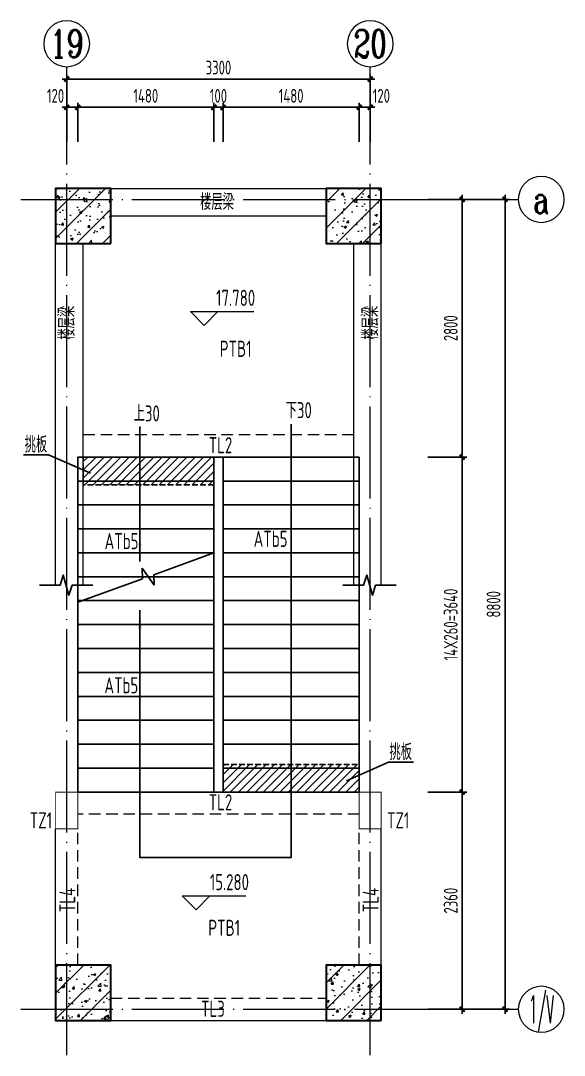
# Model space of a CAD drawing. Extents: x 56246 to 893198, y -950445 to -423535.
# Drawn here: x 326171 to 332081, y -490083 to -478842 of the extents above; entities that cross this region are included whole.
import ezdxf
from ezdxf.enums import TextEntityAlignment as Align

# ---------------------------------------------------------------- set-up
doc = ezdxf.new("R2010")
doc.units = 0
doc.header["$LTSCALE"] = 500
for name, pattern in [('CONTINOUS', [0]), ('DASH', [0.35, 0.25, -0.1]), ('DOTE', [2.42, 2, -0.2, 0.02, -0.2]), ('HIDDEN', [0.375, 0.25, -0.125])]:
    doc.linetypes.add(name, pattern=pattern)
for name, color, linetype, lineweight in [('0S-板-上层柱线', 6, 'Continuous', 18), ('0S-柱-线', 50, 'Continuous', 30), ('0S-梁-不可见', 4, 'HIDDEN', 18), ('0S-梁-线', 5, 'Continuous', 18), ('0S-楼梯-文字', 4, 'Continuous', 20), ('0S-轴线', 1, 'DOTE', 13), ('0S-轴线尺寸', 6, 'CONTINOUS', 18), ('0S-轴线编号', 6, 'CONTINOUS', 18), ('上层柱线', 6, 'Continuous', 18)]:
    doc.layers.add(name, color=color, linetype=linetype, lineweight=lineweight)
for name, color, linetype in [('PUB_DIM', 3, 'Continuous'), ('STAIR', 4, 'Continuous'), ('TEXT_LT', 90, 'Continuous'), ('THIN', 7, 'Continuous')]:
    doc.layers.add(name, color=color, linetype=linetype)
doc.styles.add('TSSD_Axis', font='complex.shx', dxfattribs={"width": 0.7, "bigfont": 'hztxt.shx'})
doc.styles.add('TSSD_DIMENSION', font='tssdeng.shx', dxfattribs={"width": 0.7, "bigfont": 'Hztxt.shx'})
doc.styles.add('TSSD_Rein', font='Tssdeng.shx', dxfattribs={"width": 0.7, "bigfont": 'hztxt.shx'})
doc.dimstyles.new('TSSD_50_50', dxfattribs={"dimtxt": 150, "dimasz": 50, "dimexe": 50, "dimexo": 125, "dimgap": 50, "dimtad": 1, "dimdec": 0, "dimzin": 0, "dimdsep": 46, "dimtxsty": 'TSSD_DIMENSION', "dimblk": 'ARCHTICK', "dimblk1": 'ARCHTICK', "dimblk2": 'ARCHTICK', "dimcen": 0, "dimdle": 50, "dimclrt": 7, "dimadec": 0, "dimazin": 0, "dimtfac": 1, "dimtdec": 0, "dimtix": 1, "dimtmove": 2, "dimatfit": 3, "dimfxl": 1, "dimtolj": 1, "dimtzin": 0, "dimarcsym": 0})
pattern_1 = [(45, (-122869.96, -38258.82), (-141.421356, 141.421356), []), (50, (-122869.96, -38258.82), (286.90407, -25.10085), [30, -330]), (355, (-122869.96, -38258.82), (-55.50053, 300.87685), [24, -264]), (100.4514, (-122846.06, -38260.9), (231.40375, 275.77582), [25.49608, -280.45684]), (46.1842, (-122869.96, -38178.82), (426.89642, -66.2076), [45, -495]), (96.6356, (-122834.4, -38184.34), (373.86508, 389.64715), [38.24412, -420.6852]), (351.1842, (-122869.96, -38178.8), (373.86478, 389.64744), [36, -396]), (21, (-122829.96, -38198.82), (238.76282, -161.04756), [30, -330]), (326, (-122829.96, -38198.82), (97.32613, 290.06002), [24, -264]), (71.4514, (-122810.07, -38212.24), (336.08905, 129.0122), [25.49608, -280.45684]), (37.5, (-122869.96, -38258.82), (4.863942, 133.157542), [2, -260.8, 2, -268, 2, -265]), (7.5, (-122869.96, -38258.82), (105.227815, 157.764685), [2, -152.8, 2, -254.8, 2, -101]), (327.5, (-122959.16, -38258.82), (213.528974, -9.021949), [2, -100, 2, -312, 2, -414]), (317.5, (-122999.16, -38258.82), (233.27447, 40.041993), [2, -130, 2, -207.2, 2, -294])]

# ---------------------------------------------------------------- blocks, each defined once
blk = doc.blocks.new('ts_axno')
at = {"color": 0, "linetype": 'ByBlock', "lineweight": -2}
blk.add_circle((0, 0), 0.5, dxfattribs=at)
at = {"color": 0, "linetype": 'ByBlock', "lineweight": -2, "style": 'TSSD_Axis', "width": 0.7}
blk.add_attdef('A', text='', height=0.6, dxfattribs=at).set_placement((0, 0), align=Align.MIDDLE_CENTER)
blk = doc.blocks.new('_ArchTick')
at = {"color": 0, "linetype": 'ByBlock', "const_width": 0.5}
blk.add_lwpolyline([(-0.53, -0.53), (0.53, 0.53)], dxfattribs=at)
blk = doc.blocks.new('*D534')
at = {"layer": '0S-轴线尺寸', "color": 0, "lineweight": -2, "transparency": 16777216}
for p, q in [((326671, -480158), (326671, -479426)), ((329971, -480158), (329971, -479426)), ((326621, -479476), (330021, -479476))]:
    blk.add_line(p, q, dxfattribs=at)
at = {"layer": 'Defpoints', "color": 0, "transparency": 16777216}
for p in [(329971, -479476), (326671, -480283), (329971, -480283)]:
    blk.add_point(p, dxfattribs=at)
at = {"layer": '0S-轴线尺寸', "color": 0, "lineweight": -2, "transparency": 16777216, "xscale": 50, "yscale": 50, "zscale": 50, "rotation": 180}
blk.add_blockref('_ArchTick', (326671, -479476), dxfattribs=at)
at = {"layer": '0S-轴线尺寸', "color": 0, "lineweight": -2, "transparency": 16777216, "xscale": 50, "yscale": 50, "zscale": 50}
blk.add_blockref('_ArchTick', (329971, -479476), dxfattribs=at)
at = {"layer": '0S-轴线尺寸', "color": 7, "transparency": 16777216, "insert": (328321, -479351), "char_height": 150, "attachment_point": 5, "style": 'TSSD_DIMENSION'}
blk.add_mtext('\\A1;3300', dxfattribs=at)
blk = doc.blocks.new('*D535')
at = {"layer": '0S-轴线尺寸', "color": 0, "lineweight": -2, "transparency": 16777216}
for p, q in [((330596, -480783), (331486, -480783)), ((331436, -489633), (331436, -480733)), ((330596, -489583), (331486, -489583))]:
    blk.add_line(p, q, dxfattribs=at)
at = {"layer": 'Defpoints', "color": 0, "transparency": 16777216}
for p in [(330471, -480783), (331436, -480783), (330471, -489583)]:
    blk.add_point(p, dxfattribs=at)
at = {"layer": '0S-轴线尺寸', "color": 0, "lineweight": -2, "transparency": 16777216, "xscale": 50, "yscale": 50, "zscale": 50}
for p, rotation in [((331436, -480783), 90), ((331436, -489583), 270)]:
    blk.add_blockref('_ArchTick', p, dxfattribs=dict(at, rotation=rotation))
at = {"layer": '0S-轴线尺寸', "color": 7, "transparency": 16777216, "insert": (331311, -485183), "char_height": 150, "attachment_point": 5, "rotation": 90, "style": 'TSSD_DIMENSION'}
blk.add_mtext('\\A1;8800', dxfattribs=at)
blk = doc.blocks.new('*D536')
at = {"layer": '0S-轴线尺寸', "color": 0, "lineweight": -2, "transparency": 16777216}
for p, q in [((328321, -479783), (326741, -479783)), ((326791, -480158), (326791, -479733)), ((328271, -480158), (328271, -479733))]:
    blk.add_line(p, q, dxfattribs=at)
at = {"layer": 'Defpoints', "color": 0, "transparency": 16777216}
for p in [(326791, -479783), (326791, -480283), (328271, -480283)]:
    blk.add_point(p, dxfattribs=at)
at = {"layer": '0S-轴线尺寸', "color": 0, "lineweight": -2, "transparency": 16777216, "xscale": 50, "yscale": 50, "zscale": 50, "rotation": 180}
blk.add_blockref('_ArchTick', (326791, -479783), dxfattribs=at)
at = {"layer": '0S-轴线尺寸', "color": 0, "lineweight": -2, "transparency": 16777216, "xscale": 50, "yscale": 50, "zscale": 50}
blk.add_blockref('_ArchTick', (328271, -479783), dxfattribs=at)
at = {"layer": '0S-轴线尺寸', "color": 7, "transparency": 16777216, "insert": (327531, -479658), "char_height": 150, "attachment_point": 5, "style": 'TSSD_DIMENSION'}
blk.add_mtext('\\A1;1480', dxfattribs=at)
blk = doc.blocks.new('*D537')
at = {"layer": '0S-轴线尺寸', "color": 0, "lineweight": -2, "transparency": 16777216}
for p, q in [((326841, -479783), (326621, -479783)), ((326671, -480158), (326671, -479733)), ((326791, -480158), (326791, -479733))]:
    blk.add_line(p, q, dxfattribs=at)
at = {"layer": 'Defpoints', "color": 0, "transparency": 16777216}
for p in [(326671, -479783), (326671, -480283), (326791, -480283)]:
    blk.add_point(p, dxfattribs=at)
at = {"layer": '0S-轴线尺寸', "color": 0, "lineweight": -2, "transparency": 16777216, "xscale": 50, "yscale": 50, "zscale": 50, "rotation": 180}
blk.add_blockref('_ArchTick', (326671, -479783), dxfattribs=at)
at = {"layer": '0S-轴线尺寸', "color": 0, "lineweight": -2, "transparency": 16777216, "xscale": 50, "yscale": 50, "zscale": 50}
blk.add_blockref('_ArchTick', (326791, -479783), dxfattribs=at)
at = {"layer": '0S-轴线尺寸', "color": 7, "transparency": 16777216, "insert": (326550, -479658), "char_height": 150, "attachment_point": 5, "style": 'TSSD_DIMENSION'}
blk.add_mtext('\\A1;120', dxfattribs=at)
blk = doc.blocks.new('_ARROW')
blk.add_solid([(0, 0), (-1, 0.1), (-1, -0.1)])
blk = doc.blocks.new('*D538')
at = {"layer": '0S-轴线尺寸', "color": 0, "lineweight": -2, "transparency": 16777216}
for p, q in [((330596, -480783), (331021, -480783)), ((330971, -480733), (330971, -483633)), ((330596, -483583), (331021, -483583))]:
    blk.add_line(p, q, dxfattribs=at)
at = {"layer": 'Defpoints', "color": 0, "transparency": 16777216}
for p in [(330471, -480783), (330471, -483583), (330971, -483583)]:
    blk.add_point(p, dxfattribs=at)
at = {"layer": '0S-轴线尺寸', "color": 0, "lineweight": -2, "transparency": 16777216, "xscale": 50, "yscale": 50, "zscale": 50}
for p, rotation in [((330971, -480783), 90), ((330971, -483583), 270)]:
    blk.add_blockref('_ArchTick', p, dxfattribs=dict(at, rotation=rotation))
at = {"layer": '0S-轴线尺寸', "color": 7, "transparency": 16777216, "insert": (330846, -482183), "char_height": 150, "attachment_point": 5, "rotation": 90, "style": 'TSSD_DIMENSION'}
blk.add_mtext('\\A1;2800', dxfattribs=at)
blk = doc.blocks.new('*D539')
at = {"layer": '0S-轴线尺寸', "color": 0, "lineweight": -2, "transparency": 16777216}
for p, q in [((328271, -479783), (328221, -479783)), ((328271, -480158), (328271, -479733)), ((328371, -479783), (328271, -479783)), ((328371, -480158), (328371, -479733)), ((328371, -479783), (328421, -479783))]:
    blk.add_line(p, q, dxfattribs=at)
at = {"layer": 'Defpoints', "color": 0, "transparency": 16777216}
for p in [(328271, -479783), (328271, -480283), (328371, -480283)]:
    blk.add_point(p, dxfattribs=at)
at = {"layer": '0S-轴线尺寸', "color": 0, "lineweight": -2, "transparency": 16777216, "xscale": 50, "yscale": 50, "zscale": 50}
blk.add_blockref('_ArchTick', (328271, -479783), dxfattribs=at)
at = {"layer": '0S-轴线尺寸', "color": 0, "lineweight": -2, "transparency": 16777216, "xscale": 50, "yscale": 50, "zscale": 50, "rotation": 180}
blk.add_blockref('_ArchTick', (328371, -479783), dxfattribs=at)
at = {"layer": '0S-轴线尺寸', "color": 7, "transparency": 16777216, "insert": (328321, -479658), "char_height": 150, "attachment_point": 5, "style": 'TSSD_DIMENSION'}
blk.add_mtext('\\A1;100', dxfattribs=at)
blk = doc.blocks.new('*D540')
at = {"layer": '0S-轴线尺寸', "color": 0, "lineweight": -2, "transparency": 16777216}
for p, q in [((329901, -479783), (328321, -479783)), ((328371, -480158), (328371, -479733)), ((329851, -480158), (329851, -479733))]:
    blk.add_line(p, q, dxfattribs=at)
at = {"layer": 'Defpoints', "color": 0, "transparency": 16777216}
for p in [(328371, -479783), (328371, -480283), (329851, -480283)]:
    blk.add_point(p, dxfattribs=at)
at = {"layer": '0S-轴线尺寸', "color": 0, "lineweight": -2, "transparency": 16777216, "xscale": 50, "yscale": 50, "zscale": 50, "rotation": 180}
blk.add_blockref('_ArchTick', (328371, -479783), dxfattribs=at)
at = {"layer": '0S-轴线尺寸', "color": 0, "lineweight": -2, "transparency": 16777216, "xscale": 50, "yscale": 50, "zscale": 50}
blk.add_blockref('_ArchTick', (329851, -479783), dxfattribs=at)
at = {"layer": '0S-轴线尺寸', "color": 7, "transparency": 16777216, "insert": (329111, -479658), "char_height": 150, "attachment_point": 5, "style": 'TSSD_DIMENSION'}
blk.add_mtext('\\A1;1480', dxfattribs=at)
blk = doc.blocks.new('*D541')
at = {"layer": '0S-轴线尺寸', "color": 0, "lineweight": -2, "transparency": 16777216}
for p, q in [((330021, -479783), (329801, -479783)), ((329851, -480158), (329851, -479733)), ((329971, -480158), (329971, -479733))]:
    blk.add_line(p, q, dxfattribs=at)
at = {"layer": 'Defpoints', "color": 0, "transparency": 16777216}
for p in [(329851, -479783), (329851, -480283), (329971, -480283)]:
    blk.add_point(p, dxfattribs=at)
at = {"layer": '0S-轴线尺寸', "color": 0, "lineweight": -2, "transparency": 16777216, "xscale": 50, "yscale": 50, "zscale": 50, "rotation": 180}
blk.add_blockref('_ArchTick', (329851, -479783), dxfattribs=at)
at = {"layer": '0S-轴线尺寸', "color": 0, "lineweight": -2, "transparency": 16777216, "xscale": 50, "yscale": 50, "zscale": 50}
blk.add_blockref('_ArchTick', (329971, -479783), dxfattribs=at)
at = {"layer": '0S-轴线尺寸', "color": 7, "transparency": 16777216, "insert": (330092, -479658), "char_height": 150, "attachment_point": 5, "style": 'TSSD_DIMENSION'}
blk.add_mtext('\\A1;120', dxfattribs=at)
blk = doc.blocks.new('*D542')
at = {"layer": '0S-轴线尺寸', "color": 0, "lineweight": -2, "transparency": 16777216}
for p, q in [((330971, -487173), (330971, -489633)), ((330596, -487223), (331021, -487223)), ((330596, -489583), (331021, -489583))]:
    blk.add_line(p, q, dxfattribs=at)
at = {"layer": 'Defpoints', "color": 0, "transparency": 16777216}
for p in [(330471, -487223), (330471, -489583), (330971, -489583)]:
    blk.add_point(p, dxfattribs=at)
at = {"layer": '0S-轴线尺寸', "color": 0, "lineweight": -2, "transparency": 16777216, "xscale": 50, "yscale": 50, "zscale": 50}
for p, rotation in [((330971, -487223), 90), ((330971, -489583), 270)]:
    blk.add_blockref('_ArchTick', p, dxfattribs=dict(at, rotation=rotation))
at = {"layer": '0S-轴线尺寸', "color": 7, "transparency": 16777216, "insert": (330846, -488403), "char_height": 150, "attachment_point": 5, "rotation": 90, "style": 'TSSD_DIMENSION'}
blk.add_mtext('\\A1;2360', dxfattribs=at)
blk = doc.blocks.new('*D543')
at = {"layer": '0S-轴线尺寸', "color": 0, "lineweight": -2, "transparency": 16777216}
for p, q in [((330596, -483583), (331021, -483583)), ((330971, -483533), (330971, -487273)), ((330596, -487223), (331021, -487223))]:
    blk.add_line(p, q, dxfattribs=at)
at = {"layer": 'Defpoints', "color": 0, "transparency": 16777216}
for p in [(330471, -483583), (330471, -487223), (330971, -487223)]:
    blk.add_point(p, dxfattribs=at)
at = {"layer": '0S-轴线尺寸', "color": 0, "lineweight": -2, "transparency": 16777216, "xscale": 50, "yscale": 50, "zscale": 50}
for p, rotation in [((330971, -483583), 90), ((330971, -487223), 270)]:
    blk.add_blockref('_ArchTick', p, dxfattribs=dict(at, rotation=rotation))
at = {"layer": '0S-轴线尺寸', "color": 7, "transparency": 16777216, "insert": (330846, -485403), "char_height": 150, "attachment_point": 5, "rotation": 90, "style": 'TSSD_DIMENSION'}
blk.add_mtext('\\A1;14X260=3640', dxfattribs=at)

msp = doc.modelspace()

# ---------------------------------------------------------------- hatches: boundary and pattern name
h = msp.add_hatch()
h.set_pattern_fill('ANSI31', color=256, scale=20)
h.set_pattern_definition([(45, (6997.81, -13492.256), (-44.9012806, 44.9012806), [])])
h.paths.add_polyline_path([(328270.9409, -483883.2733), (326850.9409, -483883.2733), (326850.9409, -483583.2733), (328270.9409, -483583.2733)])
h = msp.add_hatch()
h.set_pattern_fill('ANSI31', color=256, scale=20)
h.set_pattern_definition([(45, (8577.81, -16832.256), (-44.9012806, 44.9012806), [])])
h.paths.add_polyline_path([(329850.9409, -487223.2733), (328370.9409, -487223.2733), (328370.9409, -486923.2733), (329850.9409, -486923.2733)])
at = {"layer": '上层柱线'}
h = msp.add_hatch(dxfattribs=at)
h.set_pattern_fill('钢筋混凝土', color=256, scale=40, pattern_type=2)
h.set_pattern_definition(pattern_1)
h.paths.add_polyline_path([(327150.9409, -481263.2733), (327150.9409, -480663.2733), (326550.9409, -480663.2733), (326550.9409, -481263.2733)])
h = msp.add_hatch(dxfattribs=at)
h.set_pattern_fill('钢筋混凝土', color=256, scale=40, pattern_type=2)
h.set_pattern_definition(pattern_1)
h.paths.add_polyline_path([(330090.9409, -481263.2733), (330090.9409, -480663.2733), (329490.9409, -480663.2733), (329490.9409, -481263.2733)])
h = msp.add_hatch(dxfattribs=at)
h.set_pattern_fill('钢筋混凝土', color=256, scale=40, pattern_type=2)
h.set_pattern_definition(pattern_1)
h.paths.add_polyline_path([(327150.9409, -489703.2733), (327150.9409, -489103.2733), (326550.9409, -489103.2733), (326550.9409, -489703.2733)])
h = msp.add_hatch(dxfattribs=at)
h.set_pattern_fill('钢筋混凝土', color=256, scale=40, pattern_type=2)
h.set_pattern_definition(pattern_1)
h.paths.add_polyline_path([(330090.9409, -489703.2733), (330090.9409, -489103.2733), (329490.9409, -489103.2733), (329490.9409, -489703.2733)])

# ---------------------------------------------------------------- linework, layer by layer
at = {"linetype": 'DASH', "ltscale": 0.5}
for points in [[(328270.9409, -483883.2733), (326850.9409, -483883.2733), (326850.9409, -483583.2733), (328270.9409, -483583.2733)], [(329850.9409, -487223.2733), (328370.9409, -487223.2733), (328370.9409, -486923.2733), (329850.9409, -486923.2733)]]:
    msp.add_lwpolyline(points, close=True, dxfattribs=at)
at = {"layer": '0S-板-上层柱线', "const_width": 10}
for points in [[(326790.9409, -487623.2733), (326550.9409, -487623.2733), (326550.9409, -487223.2733), (326790.9409, -487223.2733)], [(330090.9409, -487623.2733), (329850.9409, -487623.2733), (329850.9409, -487223.2733), (330090.9409, -487223.2733)]]:
    msp.add_lwpolyline(points, close=True, dxfattribs=at)
at = {"layer": '0S-柱-线'}
for points in [[(327150.9409, -481263.2733), (327150.9409, -480663.2733), (326550.9409, -480663.2733), (326550.9409, -481263.2733)], [(330090.9409, -481263.2733), (330090.9409, -480663.2733), (329490.9409, -480663.2733), (329490.9409, -481263.2733)], [(327150.9409, -489703.2733), (327150.9409, -489103.2733), (326550.9409, -489103.2733), (326550.9409, -489703.2733)], [(330090.9409, -489703.2733), (330090.9409, -489103.2733), (329490.9409, -489103.2733), (329490.9409, -489703.2733)]]:
    msp.add_lwpolyline(points, close=True, dxfattribs=at)
at = {"layer": '0S-梁-不可见'}
for p, q in [((329790.9409, -483343.2733), (326850.9409, -483343.2733)), ((329850.9409, -487463.2733), (326790.9409, -487463.2733)), ((326790.9409, -489103.2733), (326790.9409, -487623.2733)), ((329850.9409, -489103.2733), (329850.9409, -487623.2733)), ((327150.9409, -489463.2733), (329490.9409, -489463.2733))]:
    msp.add_line(p, q, dxfattribs=at)
at = {"layer": '0S-梁-线'}
for p, q in [((327150.9409, -480663.2733), (329490.9409, -480663.2733)), ((327150.9409, -480963.2733), (329490.9409, -480963.2733)), ((326550.9409, -484975.4177), (326550.9409, -481263.2733)), ((326850.9409, -484975.4177), (326850.9409, -481263.2733)), ((329790.9409, -484975.4177), (329790.9409, -481263.2733)), ((330090.9409, -484975.4177), (330090.9409, -481263.2733)), ((329790.9409, -483583.2733), (326850.9409, -483583.2733)), ((329850.9409, -487223.2733), (326790.9409, -487223.2733)), ((326550.9409, -489103.2733), (326550.9409, -487623.2733)), ((330090.9409, -489103.2733), (330090.9409, -487623.2733)), ((327150.9409, -489703.2733), (329490.9409, -489703.2733))]:
    msp.add_line(p, q, dxfattribs=at)
at = {"layer": '0S-楼梯-文字'}
for p, q in [((328015.1755, -482002.926), (328315.1755, -482002.926)), ((328165.1755, -482152.926), (328015.1755, -482002.926)), ((328165.1755, -482002.926), (328705.1755, -482002.926)), ((328315.1755, -482002.926), (328165.1755, -482152.926)), ((327928.0391, -488351.6382), (328228.0391, -488351.6382)), ((328078.0391, -488501.6382), (327928.0391, -488351.6382)), ((328078.0391, -488351.6382), (328618.0391, -488351.6382)), ((328228.0391, -488351.6382), (328078.0391, -488501.6382))]:
    msp.add_line(p, q, dxfattribs=at)
at = {"layer": '0S-轴线'}
for p, q in [((326670.9409, -490083.2733), (326670.9409, -480283.2733)), ((329970.9409, -490083.2733), (329970.9409, -480283.2733)), ((326170.9409, -480783.2733), (330470.9409, -480783.2733)), ((326170.9409, -489583.2733), (330470.9409, -489583.2733))]:
    msp.add_line(p, q, dxfattribs=at)
at = {"layer": '0S-轴线尺寸'}
for p, q in [((326670.9409, -480283.2733), (326670.9409, -479341.6892)), ((329970.9409, -480283.2733), (329970.9409, -479341.6892))]:
    msp.add_line(p, q, dxfattribs=at)
at = {"layer": '0S-轴线编号'}
for p, q in [((330470.9409, -480783.2733), (331580.6068, -480783.2733)), ((330470.9409, -489583.2733), (331580.6068, -489583.2733))]:
    msp.add_line(p, q, dxfattribs=at)
at = {"layer": 'PUB_DIM'}
for points in [[(327466.3969, -485247.8915), (327466.3969, -487935.113), (329110.9409, -487935.113), (329110.9409, -483224.9563)], [(327466.3969, -484718.6597), (327466.3969, -483252.5077)]]:
    msp.add_lwpolyline(points, dxfattribs=at)
at = {"layer": 'STAIR'}
for p, q in [((326790.9409, -483583.2733), (328270.9409, -483583.2733)), ((326790.9409, -483583.2733), (326790.9409, -487223.2733)), ((328270.9409, -483583.2733), (328370.9409, -483583.2733)), ((328270.9409, -487223.2733), (328270.9409, -483583.2733)), ((328370.9409, -483583.2733), (329850.9409, -483583.2733)), ((328370.9409, -487223.2733), (328370.9409, -483583.2733)), ((329850.9409, -483583.2733), (329850.9409, -487223.2733)), ((326790.9409, -483843.2733), (328270.9409, -483843.2733)), ((328370.9409, -483843.2733), (329850.9409, -483843.2733)), ((326790.9409, -484103.2733), (328270.9409, -484103.2733)), ((328370.9409, -484103.2733), (329850.9409, -484103.2733)), ((326790.9409, -484363.2733), (328270.9409, -484363.2733)), ((328370.9409, -484363.2733), (329850.9409, -484363.2733)), ((326790.9409, -484623.2733), (328270.9409, -484623.2733)), ((327617.0275, -484861.06), (328270.9409, -484623.2733)), ((328370.9409, -484623.2733), (329850.9409, -484623.2733)), ((327494.8544, -484905.4866), (327490.1554, -484790.1483)), ((327490.1554, -484790.1483), (327621.7265, -484976.3983)), ((326790.9409, -484883.2733), (328270.9409, -484883.2733)), ((326790.9409, -485161.4551), (327494.8544, -484905.4866)), ((327621.7265, -484976.3983), (327617.0275, -484861.06)), ((328370.9409, -484883.2733), (329850.9409, -484883.2733)), ((326790.9409, -485143.2733), (328270.9409, -485143.2733)), ((328370.9409, -485143.2733), (329850.9409, -485143.2733)), ((326790.9409, -485403.2733), (328270.9409, -485403.2733)), ((328370.9409, -485403.2733), (329850.9409, -485403.2733)), ((326790.9409, -485663.2733), (328270.9409, -485663.2733)), ((328370.9409, -485663.2733), (329850.9409, -485663.2733)), ((326790.9409, -485923.2733), (328270.9409, -485923.2733)), ((328370.9409, -485923.2733), (329850.9409, -485923.2733)), ((326790.9409, -486183.2733), (328270.9409, -486183.2733)), ((328370.9409, -486183.2733), (329850.9409, -486183.2733)), ((326790.9409, -486443.2733), (328270.9409, -486443.2733)), ((328370.9409, -486443.2733), (329850.9409, -486443.2733)), ((326790.9409, -486703.2733), (328270.9409, -486703.2733)), ((328370.9409, -486703.2733), (329850.9409, -486703.2733)), ((326790.9409, -486963.2733), (328270.9409, -486963.2733)), ((328370.9409, -486963.2733), (329850.9409, -486963.2733)), ((326790.9409, -487223.2733), (328270.9409, -487223.2733)), ((328270.9409, -487223.2733), (328370.9409, -487223.2733)), ((328370.9409, -487223.2733), (329850.9409, -487223.2733))]:
    msp.add_line(p, q, dxfattribs=at)
at = {"layer": 'TEXT_LT'}
for points in [[(326928.8729, -483759.7431), (326474.2087, -483557.8803), (326202.2554, -483557.8803)], [(329713.009, -487099.7431), (330167.6732, -486897.8803), (330439.6265, -486897.8803)]]:
    msp.add_lwpolyline(points, dxfattribs=at)
at = {"layer": 'THIN'}
for points in [[(326374.3182, -484975.4177), (326599.3182, -484975.4177), (326634.3182, -484865.4177), (326694.3182, -485085.4177), (326729.3182, -484975.4177), (326954.3182, -484975.4177)], [(329674.3182, -484975.4177), (329899.3182, -484975.4177), (329934.3182, -484865.4177), (329994.3182, -485085.4177), (330029.3182, -484975.4177), (330254.3182, -484975.4177)]]:
    msp.add_lwpolyline(points, dxfattribs=at)
at = {"layer": '上层柱线'}
for points in [[(327150.9409, -481263.2733), (327150.9409, -480663.2733), (326550.9409, -480663.2733), (326550.9409, -481263.2733)], [(330090.9409, -481263.2733), (330090.9409, -480663.2733), (329490.9409, -480663.2733), (329490.9409, -481263.2733)], [(327150.9409, -489703.2733), (327150.9409, -489103.2733), (326550.9409, -489103.2733), (326550.9409, -489703.2733)], [(330090.9409, -489703.2733), (330090.9409, -489103.2733), (329490.9409, -489103.2733), (329490.9409, -489703.2733)]]:
    msp.add_lwpolyline(points, close=True, dxfattribs=at)

# ---------------------------------------------------------------- block references
at = {"layer": '0S-轴线编号'}
ref = msp.add_blockref('ts_axno', (326670.9409, -479091.6892), dxfattribs=dict(at, xscale=-500, yscale=500, zscale=500, rotation=180))
ref.add_attrib('17', '19', dxfattribs={"height": 300, "style": 'TSSD_Axis', "width": 0.7}).set_placement((326670.9409, -479091.6892), align=Align.MIDDLE_CENTER)
ref = msp.add_blockref('ts_axno', (329970.9409, -479091.6892), dxfattribs=dict(at, xscale=-500, yscale=500, zscale=500, rotation=180))
ref.add_attrib('18', '20', dxfattribs={"height": 300, "style": 'TSSD_Axis', "width": 0.7}).set_placement((329970.9409, -479091.6892), align=Align.MIDDLE_CENTER)
ref = msp.add_blockref('ts_axno', (331830.6068, -480783.2733), dxfattribs=dict(at, xscale=-500, yscale=500, zscale=500))
ref.add_attrib('Y', 'a', dxfattribs={"height": 300, "style": 'TSSD_Axis', "width": 0.7}).set_placement((331830.6068, -480783.2733), align=Align.MIDDLE_CENTER)
ref = msp.add_blockref('ts_axno', (331830.6068, -489583.2733), dxfattribs=dict(at, xscale=-500, yscale=500, zscale=500))
ref.add_attrib('K', '1/V', dxfattribs={"height": 300, "style": 'TSSD_Axis', "width": 0.35}).set_placement((331830.6068, -489583.2733), align=Align.MIDDLE_CENTER)
at = {"layer": 'PUB_DIM', "xscale": 200, "yscale": 200, "zscale": 200}
for p, rotation in [((327466.3969, -484718.6597), 270), ((327466.3969, -485247.8915), 89.99999999999999)]:
    msp.add_blockref('_ARROW', p, dxfattribs=dict(at, rotation=rotation))

# ---------------------------------------------------------------- texts
at = {"layer": '0S-楼梯-文字', "style": 'TSSD_Rein', "width": 0.7}
for s, p in [('楼层梁', (328121.6148, -480898.629)), ('上30', (327399.0487, -483196.471)), ('下30', (329051.3056, -483161.0141)), ('TL2', (328215.2541, -483541.8872)), ('TL2', (328215.2541, -487421.8872)), ('TZ1', (326269.8347, -487617.4648)), ('TZ1', (330153.2127, -487617.4648)), ('TL3', (328131.9169, -489665.6074))]:
    msp.add_text(s, height=175, dxfattribs=at).set_placement(p)
for s, p in [('17.780', (328507.596, -481852.926)), ('PTB1', (328507.596, -482406.2438)), ('15.280', (328439.7442, -488201.6382)), ('PTB1', (328383.2271, -488697.7918))]:
    msp.add_text(s, height=175, dxfattribs=at).set_placement(p, align=Align.MIDDLE)
for s, p in [('楼层梁', (326759.2384, -482307.232)), ('楼层梁', (330059.2384, -482307.232)), ('TL4', (326765.3058, -488528.2936)), ('TL4', (330063.4534, -488528.2936))]:
    msp.add_text(s, height=175, rotation=90, dxfattribs=at).set_placement(p)
at = {"layer": 'TEXT_LT', "style": 'TSSD_Rein', "width": 0.7}
for rotation, p in [(0.00000003, (326214.0047, -483534.0731, 33.9)), (359.99999997, (330179.019, -486874.0731, 33.9))]:
    msp.add_text('挑板', height=175, rotation=rotation, dxfattribs=at).set_placement(p)
for p in [(328703.6299, -484559.2533), (327083.1542, -484584.2533), (327080.7308, -486150.4149)]:
    msp.add_text('ATb5', height=175, dxfattribs=at).set_placement(p)

# ---------------------------------------------------------------- dimensions: what is measured, and where the dimension line sits
at = {"layer": '0S-轴线尺寸'}
for base, p1, p2, angle, picture, middle in [((329970.9409, -479475.9036), (326670.9409, -480283.2733), (329970.9409, -480283.2733), 180, '*D534', (328320.9409, -479350.9036)), ((331436.4223, -480783.2733), (330470.9409, -489583.2733), (330470.9409, -480783.2733), 90, '*D535', (331311.4223, -485183.2733))]:
    dim = msp.add_linear_dim(base=base, p1=p1, p2=p2, angle=angle, dimstyle='TSSD_50_50', dxfattribs=at)
    dim.commit()
    dim.dimension.update_dxf_attribs({"geometry": picture, "text_midpoint": middle})
for base, p1, p2, picture, middle in [((326670.9409, -479783.2733), (326790.9409, -480283.2733), (326670.9409, -480283.2733), '*D537', (326549.9794, -479658.2733)), ((329850.9409, -479783.2733), (329970.9409, -480283.2733), (329850.9409, -480283.2733), '*D541', (330091.9025, -479658.2733))]:
    dim = msp.add_linear_dim(base=base, p1=p1, p2=p2, angle=180, dimstyle='TSSD_50_50', dxfattribs=at)
    dim.commit()
    dim.dimension.update_dxf_attribs({"geometry": picture, "text_midpoint": middle, "dimtype": 161})
for p1, p2, distance, picture, middle in [((328270.9409, -480283.2733), (326790.9409, -480283.2733), -500, '*D536', (327530.9409, -479658.2733)), ((328370.9409, -480283.2733), (328270.9409, -480283.2733), -500, '*D539', (328320.9409, -479658.2733)), ((329850.9409, -480283.2733), (328370.9409, -480283.2733), -500, '*D540', (329110.9409, -479658.2733)), ((330470.9409, -480783.2733), (330470.9409, -483583.2733), 500, '*D538', (330845.9409, -482183.2733)), ((330470.9409, -487223.2732), (330470.9409, -489583.2733), 500, '*D542', (330845.9409, -488403.2733))]:
    dim = msp.add_aligned_dim(p1=p1, p2=p2, distance=distance, dimstyle='TSSD_50_50', dxfattribs=at)
    dim.commit()
    dim.dimension.update_dxf_attribs({"geometry": picture, "text_midpoint": middle})
dim = msp.add_aligned_dim(p1=(330470.9409, -483583.2733), p2=(330470.9409, -487223.2732), distance=500, text='14X260=<>', dimstyle='TSSD_50_50', dxfattribs=at)
dim.commit()
dim.dimension.update_dxf_attribs({"geometry": '*D543', "text_midpoint": (330845.9409, -485403.2733)})

doc.saveas('drawing.dxf')
